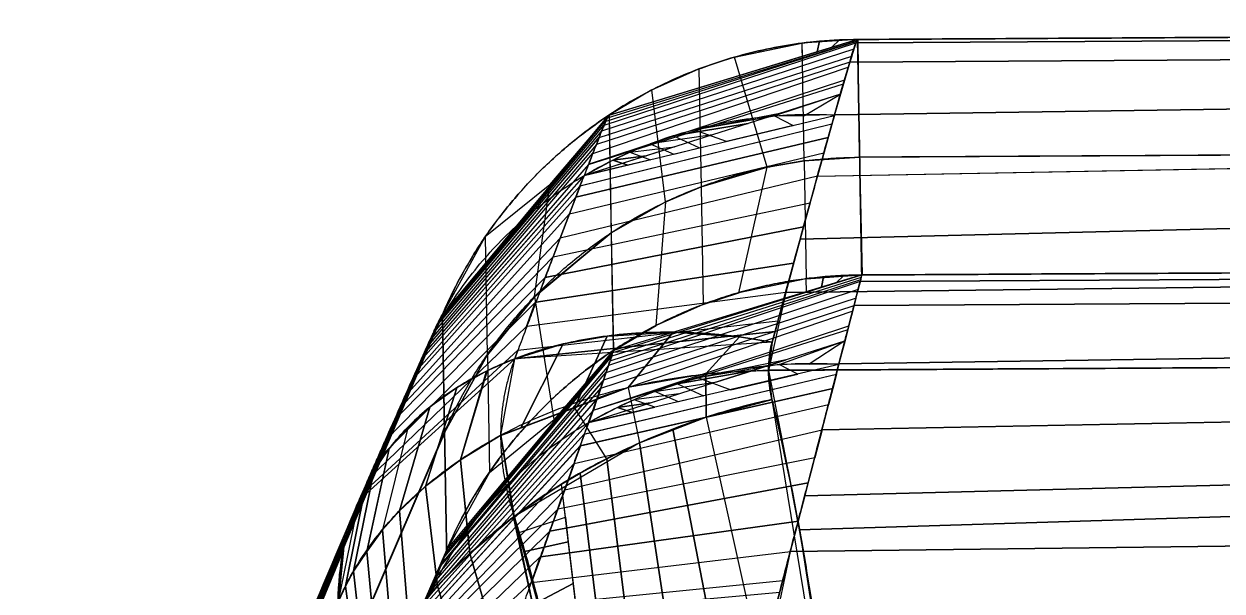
# Model space of a CAD drawing. Extents: x -208 to 220, y -49 to -19.
# Drawn here: x -206.88 to -206.221, y -19.368 to -19.056 of the extents above; entities that cross this region are included whole.
import ezdxf

# ---------------------------------------------------------------- set-up
doc = ezdxf.new("R2010")
doc.units = 0
doc.header["$MEASUREMENT"] = 0
doc.layers.add('IGES level 0', color=253, linetype='Continuous')

msp = doc.modelspace()

# ---------------------------------------------------------------- linework, layer by layer
for points in [[(-205.69831, -19.06182, 3.05155), (-205.69829, -19.06013, 2.99354), (-206.42125, -19.06426, 2.98671), (-206.42217, -19.06605, 3.04593)], [(-206.42115, -19.06423, 2.98671), (-206.42037, -19.12903, -1.10401), (-204.93048, -19.12071, -1.10372), (-204.93164, -19.05572, 3.00055)], [(-206.56204, -19.11461, 3.09437), (-206.56059, -19.11131, 3.07474), (-206.42217, -19.06605, 3.04593), (-206.42327, -19.0695, 3.07081)], [(-206.55973, -19.10932, 3.0563), (-206.55887, -19.10734, 3.03787), (-206.4216, -19.06494, 3.00939), (-206.42186, -19.06544, 3.02596)], [(-206.55823, -19.10608, 3.0144), (-206.55795, -19.10584, 2.98788), (-206.42125, -19.06426, 2.98671), (-206.55823, -19.10608, 3.0144)], [(-206.48901, -19.074, 2.9874), (-206.45192, -19.06631, 2.98729), (-206.45077, -19.13109, -1.10399), (-206.47097, -19.13455, -1.10394)], [(-206.45077, -19.13109, -1.10399), (-206.42009, -19.12903, -1.10401), (-206.42125, -19.06426, 2.98671), (-206.45192, -19.06631, 2.98729)], [(-206.44231, -19.06526, 2.98727), (-206.45192, -19.06631, 2.98729), (-206.45177, -19.07351, 2.98697), (-206.44346, -19.07098, 2.9869)], [(-206.43116, -19.0645, 2.98726), (-206.44231, -19.06526, 2.98727), (-206.44346, -19.07098, 2.9869), (-206.4354, -19.06852, 2.98683)], [(-206.42125, -19.06426, 2.98671), (-206.43116, -19.0645, 2.98726), (-206.4354, -19.06852, 2.98683), (-206.42125, -19.06426, 2.98671)], [(-205.69837, -19.07213, 3.12801), (-205.69831, -19.06182, 3.05155), (-206.42217, -19.06605, 3.04593), (-206.42557, -19.07674, 3.12292)], [(-206.56493, -19.12201, 3.13071), (-206.56348, -19.11813, 3.11247), (-206.42451, -19.07341, 3.09893), (-206.42557, -19.07674, 3.12292)], [(-206.50735, -19.14527, -1.10378), (-206.47097, -19.13455, -1.10394), (-206.48901, -19.074, 2.9874), (-206.5085, -19.08049, 2.9875)], [(-205.69847, -19.09515, 3.21368), (-205.69837, -19.07213, 3.12801), (-206.42557, -19.07674, 3.12292), (-206.43405, -19.10572, 3.22413)], [(-206.56898, -19.13294, 3.16999), (-206.56695, -19.12696, 3.14922), (-206.42641, -19.07958, 3.13504), (-206.42847, -19.0866, 3.16494)], [(-206.53439, -19.09202, 2.98767), (-206.5085, -19.08049, 2.9875), (-206.50735, -19.14527, -1.10378), (-206.52685, -19.15362, -1.10365)], [(-206.57154, -19.13909, 3.18825), (-206.56926, -19.13302, 3.17), (-206.42908, -19.08875, 3.16486), (-206.43072, -19.09434, 3.1844)], [(-206.55679, -19.17062, -1.10329), (-206.52685, -19.15362, -1.10365), (-206.53439, -19.09202, 2.98767), (-206.55794, -19.10584, 2.98729)], [(-206.4669, -19.10627, 3.21835), (-206.45041, -19.10599, 3.22125), (-206.43072, -19.09434, 3.1844), (-206.4669, -19.10627, 3.21835)], [(-206.43405, -19.10572, 3.22413), (-206.45041, -19.10599, 3.22125), (-206.43072, -19.09434, 3.1844), (-206.43405, -19.10572, 3.22413)], [(-205.69859, -19.12568, 3.28729), (-205.69847, -19.09515, 3.21368), (-206.43405, -19.10572, 3.22413), (-206.44335, -19.13951, 3.29963)], [(-206.56059, -19.1113, 3.07473), (-206.55887, -19.10734, 3.03787), (-206.65117, -19.21867, 3.02799), (-206.65227, -19.22081, 3.05395)], [(-206.65117, -19.21867, 3.02799), (-206.65025, -19.2169, 3.00653), (-206.55823, -19.10608, 3.0144), (-206.55887, -19.10734, 3.03787)], [(-206.55823, -19.10608, 3.0144), (-206.55795, -19.10584, 2.98788), (-206.64954, -19.21551, 2.98959), (-206.65025, -19.2169, 3.00653)], [(-206.59044, -19.14417, 2.97806), (-206.55795, -19.10584, 2.98788), (-206.5568, -19.17062, -1.10339), (-206.59889, -19.20572, -1.10275)], [(-206.57412, -19.14496, 3.20364), (-206.57164, -19.13915, 3.18821), (-206.43403, -19.10607, 3.22508), (-206.43539, -19.11092, 3.23752)], [(-206.52274, -19.11722, 3.20476), (-206.51132, -19.11388, 3.20795), (-206.46311, -19.10464, 3.18528), (-206.48143, -19.11046, 3.18578)], [(-206.4669, -19.10627, 3.21835), (-206.45664, -19.11151, 3.21902), (-206.49343, -19.12035, 3.20917), (-206.51132, -19.11388, 3.20795)], [(-206.56348, -19.11813, 3.11247), (-206.56188, -19.11442, 3.09444), (-206.6528, -19.22183, 3.06639), (-206.65481, -19.22625, 3.08219)], [(-206.6528, -19.22183, 3.06639), (-206.65227, -19.22081, 3.05395), (-206.56059, -19.1113, 3.07473), (-206.56188, -19.11442, 3.09442)], [(-206.43743, -19.11819, 3.25488), (-206.43539, -19.11092, 3.23752), (-206.57386, -19.1449, 3.20371), (-206.57632, -19.15101, 3.21875)], [(-206.53532, -19.12162, 3.20097), (-206.52274, -19.11722, 3.20476), (-206.48143, -19.11046, 3.18578), (-206.50113, -19.11672, 3.18632)], [(-206.65645, -19.22986, 3.09509), (-206.65481, -19.22625, 3.08219), (-206.56329, -19.1179, 3.11253), (-206.56493, -19.12201, 3.13071)], [(-206.4398, -19.12668, 3.27416), (-206.43743, -19.11819, 3.25488), (-206.57619, -19.15098, 3.21878), (-206.57973, -19.16023, 3.23968)], [(-206.50843, -19.12395, 3.20515), (-206.52274, -19.11722, 3.20476), (-206.53532, -19.12162, 3.20097), (-206.52232, -19.12729, 3.20143)], [(-204.92927, -19.18569, -5.208), (-204.93042, -19.12071, -1.10372), (-206.42031, -19.12903, -1.10401), (-206.41879, -19.19377, -5.19473)], [(-206.65977, -19.23715, 3.12114), (-206.65829, -19.23389, 3.10952), (-206.56684, -19.12684, 3.14927), (-206.56926, -19.13302, 3.17)], [(-206.56684, -19.12684, 3.14927), (-206.56493, -19.12201, 3.13071), (-206.65645, -19.22986, 3.09509), (-206.65829, -19.23389, 3.10952)], [(-206.58483, -19.17361, 3.26652), (-206.57973, -19.16023, 3.23968), (-206.4398, -19.12668, 3.27416), (-206.44335, -19.13951, 3.29963)], [(-206.54661, -19.12626, 3.19731), (-206.52204, -19.12336, 3.1869), (-206.53759, -19.1283, 3.18732), (-206.55582, -19.13057, 3.19412)], [(-206.53525, -19.1304, 3.19796), (-206.54762, -19.13338, 3.19465), (-206.55582, -19.13057, 3.19412), (-206.54661, -19.12626, 3.19731)], [(-205.6987, -19.15533, 3.3412), (-205.69859, -19.12568, 3.28729), (-206.44355, -19.13956, 3.29959), (-206.45282, -19.17404, 3.3571)], [(-206.57154, -19.13909, 3.18825), (-206.56926, -19.13302, 3.17), (-206.65977, -19.23715, 3.12116), (-206.66164, -19.2411, 3.13457)], [(-206.55582, -19.13057, 3.19412), (-206.53759, -19.1283, 3.18732), (-206.57154, -19.13909, 3.18825), (-206.55582, -19.13057, 3.19412)], [(-206.54762, -19.13338, 3.19465), (-206.57154, -19.13909, 3.18825), (-206.55582, -19.13057, 3.19412), (-206.54762, -19.13338, 3.19465)], [(-206.47092, -19.13455, -1.10394), (-206.45071, -19.13109, -1.10399), (-206.44956, -19.19587, -5.19527), (-206.48664, -19.20356, -5.19515)], [(-206.44956, -19.19587, -5.19527), (-206.41888, -19.1938, -5.19474), (-206.42004, -19.12903, -1.10401), (-206.45071, -19.13109, -1.10399)], [(-206.57412, -19.14496, 3.20364), (-206.57164, -19.13915, 3.18821), (-206.66149, -19.24093, 3.13466), (-206.66394, -19.24646, 3.14602)], [(-206.44736, -19.15409, 3.32523), (-206.44335, -19.13951, 3.29963), (-206.58483, -19.17361, 3.26652), (-206.58867, -19.18376, 3.2848)], [(-206.50614, -19.21005, -5.19506), (-206.48664, -19.20356, -5.19515), (-206.47092, -19.13455, -1.10394), (-206.50729, -19.14527, -1.10378)], [(-206.57632, -19.15101, 3.21875), (-206.57412, -19.14496, 3.20364), (-206.66394, -19.24646, 3.14602), (-206.66625, -19.25166, 3.15637)], [(-206.62492, -19.23768, -1.10235), (-206.59889, -19.20572, -1.10285), (-206.59044, -19.14417, 2.97806), (-206.62607, -19.1729, 2.98893)], [(-206.52679, -19.15363, -1.10365), (-206.50729, -19.14527, -1.10378), (-206.50614, -19.21005, -5.19506), (-206.53202, -19.22158, -5.19488)], [(-206.57977, -19.16024, 3.23967), (-206.57619, -19.15098, 3.21878), (-206.66625, -19.25166, 3.15637), (-206.67016, -19.26046, 3.17388)], [(-206.55558, -19.23538, -5.19408), (-206.53202, -19.22158, -5.19488), (-206.52679, -19.15363, -1.10365), (-206.55674, -19.17063, -1.1035)], [(-206.67321, -19.26733, 3.18753), (-206.67016, -19.26046, 3.17388), (-206.57977, -19.16024, 3.23967), (-206.58483, -19.17361, 3.26652)], [(-206.59301, -19.19523, 3.30376), (-206.58868, -19.18378, 3.28484), (-206.44736, -19.15409, 3.32523), (-206.45098, -19.16732, 3.34693)], [(-205.69884, -19.19415, 3.39754), (-205.6987, -19.15533, 3.3412), (-206.45282, -19.17404, 3.3571), (-206.46082, -19.20349, 3.39732)], [(-206.58867, -19.18374, 3.28477), (-206.58483, -19.17361, 3.26652), (-206.67321, -19.26733, 3.18753), (-206.67599, -19.27361, 3.20003)], [(-206.64954, -19.21551, 2.9896), (-206.62607, -19.1729, 2.98893), (-206.62492, -19.23768, -1.10235), (-206.64838, -19.28029, -1.10168)], [(-206.59883, -19.20572, -1.10295), (-206.55674, -19.17062, -1.10339), (-206.55558, -19.2354, -5.19467), (-206.58808, -19.2734, -5.18366)], [(-206.45644, -19.18736, 3.37611), (-206.59812, -19.20879, 3.32423), (-206.59301, -19.19523, 3.30376), (-206.45098, -19.16732, 3.34693)], [(-206.59301, -19.19523, 3.30376), (-206.58867, -19.18374, 3.28477), (-206.67599, -19.27361, 3.20003), (-206.68094, -19.28486, 3.21626)], [(-206.45644, -19.18736, 3.37611), (-206.46082, -19.20349, 3.39732), (-206.60316, -19.22222, 3.34275), (-206.59812, -19.20879, 3.32423)], [(-206.42313, -19.21059, -5.33049), (-206.41978, -19.19746, -5.25387), (-205.69591, -19.19341, -5.25921), (-205.69593, -19.20613, -5.33531)], [(-206.41978, -19.19746, -5.25387), (-206.41888, -19.1938, -5.19474), (-205.69592, -19.18989, -5.20128), (-205.69591, -19.19341, -5.25921)], [(-206.42086, -19.2017, -5.27863), (-206.41978, -19.19746, -5.25387), (-206.55818, -19.24361, -5.28131), (-206.55962, -19.24754, -5.30083)], [(-206.41947, -19.19623, -5.23393), (-206.41922, -19.1952, -5.21738), (-206.55648, -19.23849, -5.24458), (-206.55733, -19.24105, -5.26294)], [(-206.55585, -19.23648, -5.22117), (-206.41888, -19.1938, -5.19473), (-206.55558, -19.2354, -5.19467), (-206.55585, -19.23648, -5.22117)], [(-205.69901, -19.24186, 3.45271), (-205.69884, -19.19415, 3.39754), (-206.46082, -19.20349, 3.39732), (-206.47022, -19.2463, 3.44604)], [(-206.4411, -19.20052, -5.19472), (-206.4494, -19.20305, -5.19472), (-206.44956, -19.19587, -5.19527), (-206.43995, -19.19482, -5.19528)], [(-206.43304, -19.19807, -5.19473), (-206.4411, -19.20052, -5.19472), (-206.43995, -19.19482, -5.19528), (-206.42879, -19.19406, -5.19529)], [(-206.41888, -19.1938, -5.19474), (-206.43304, -19.19807, -5.19473), (-206.42879, -19.19406, -5.19529), (-206.41888, -19.1938, -5.19473)], [(-206.62371, -19.30246, -5.19363), (-206.58808, -19.2734, -5.18366), (-206.59883, -19.20572, -1.10285), (-206.62486, -19.23768, -1.10235)], [(-206.42313, -19.21059, -5.33049), (-206.42208, -19.2065, -5.30662), (-206.56105, -19.25163, -5.31881), (-206.56249, -19.25608, -5.33692)], [(-206.43155, -19.24276, -5.43073), (-206.42313, -19.21059, -5.33049), (-205.69593, -19.20613, -5.33531), (-205.69598, -19.23186, -5.42021)], [(-206.60337, -19.22224, 3.34267), (-206.59858, -19.20886, 3.32406), (-206.68583, -19.29599, 3.23123), (-206.6901, -19.3057, 3.2443)], [(-206.64954, -19.21551, 2.98959), (-206.6528, -19.22183, 3.06639), (-207.5382, -21.31438, 1.36552), (-207.53817, -21.31082, 1.32643)], [(-206.64954, -19.21551, 2.98959), (-207.53817, -21.31082, 1.32643), (-207.5375, -21.34875, -1.06918), (-206.64838, -19.28029, -1.10168)], [(-206.46504, -19.21906, 3.41619), (-206.46664, -19.22497, 3.42299), (-206.60979, -19.23991, 3.36493), (-206.60805, -19.23519, 3.35922)], [(-206.42601, -19.22177, -5.37218), (-206.42396, -19.21381, -5.34251), (-206.56449, -19.26162, -5.35526), (-206.56652, -19.26825, -5.37584)], [(-206.6528, -19.22183, 3.06639), (-206.66149, -19.24093, 3.13466), (-207.53824, -21.32391, 1.39269), (-207.5382, -21.31438, 1.36552)], [(-206.46664, -19.22497, 3.42299), (-206.4682, -19.23077, 3.42949), (-206.60979, -19.23991, 3.36493), (-206.46664, -19.22497, 3.42299)], [(-206.5475, -19.25563, 3.43683), (-206.57703, -19.26676, 3.42598), (-206.55902, -19.22741, 3.39647), (-206.52271, -19.2253, 3.41281)], [(-206.42824, -19.23013, -5.39138), (-206.42662, -19.22392, -5.37202), (-206.56679, -19.26833, -5.37584), (-206.56906, -19.27498, -5.39389)], [(-206.50466, -19.24824, 3.44408), (-206.5475, -19.25563, 3.43683), (-206.52271, -19.2253, 3.41281), (-206.48615, -19.2279, 3.42498)], [(-206.60655, -19.27788, 3.41513), (-206.61754, -19.28202, 3.41109), (-206.60979, -19.23991, 3.36493), (-206.58323, -19.23178, 3.38287)], [(-206.57703, -19.26676, 3.42598), (-206.60655, -19.27788, 3.41513), (-206.58323, -19.23178, 3.38287), (-206.55902, -19.22741, 3.39647)], [(-206.50466, -19.24824, 3.44408), (-206.48615, -19.2279, 3.42498), (-206.4682, -19.23077, 3.42949), (-206.47028, -19.24625, 3.446)], [(-206.46441, -19.24312, -5.42496), (-206.42824, -19.23013, -5.39138), (-206.44792, -19.24294, -5.42786), (-206.46441, -19.24312, -5.42496)], [(-206.43155, -19.24276, -5.43073), (-206.42824, -19.23013, -5.39138), (-206.44792, -19.24294, -5.42786), (-206.43155, -19.24276, -5.43073)], [(-206.44081, -19.27893, -5.50513), (-206.43155, -19.24276, -5.43073), (-205.69598, -19.23186, -5.42021), (-205.69606, -19.26471, -5.49281)], [(-206.60805, -19.23519, 3.35922), (-206.60979, -19.23991, 3.36493), (-206.69533, -19.31761, 3.26032), (-206.69379, -19.31406, 3.25632)], [(-206.64987, -19.3524, -5.25712), (-206.64878, -19.34944, -5.23124), (-206.55648, -19.23849, -5.24458), (-206.55818, -19.24361, -5.2813)], [(-206.55648, -19.23849, -5.24458), (-206.55585, -19.23648, -5.22117), (-206.64788, -19.347, -5.20984), (-206.64878, -19.34944, -5.23124)], [(-206.64833, -19.28029, -1.10168), (-206.62486, -19.23768, -1.10235), (-206.62371, -19.30246, -5.19363), (-206.64717, -19.34507, -5.19297)], [(-206.64788, -19.347, -5.20984), (-206.64717, -19.34507, -5.19296), (-206.55559, -19.2354, -5.19467), (-206.55585, -19.23648, -5.22117)], [(-206.66174, -19.2415, 3.13615), (-206.67774, -19.27754, 3.20785), (-207.53826, -21.3294, 1.40207), (-207.53824, -21.32391, 1.39269)], [(-206.55946, -19.24735, -5.30089), (-206.55818, -19.24361, -5.2813), (-206.64987, -19.3524, -5.25712), (-206.65039, -19.35382, -5.26952)], [(-206.61754, -19.2819, 3.41097), (-206.60979, -19.23991, 3.36493), (-206.625, -19.2465, 3.35289), (-206.63966, -19.29542, 3.39806)], [(-206.43289, -19.24838, -5.44395), (-206.43153, -19.24314, -5.43167), (-206.56916, -19.27504, -5.39385), (-206.57163, -19.28134, -5.40909)], [(-206.47896, -19.24628, -5.39228), (-206.46063, -19.24044, -5.39196), (-206.50883, -19.25041, -5.41435), (-206.52025, -19.25364, -5.41106)], [(-206.50883, -19.25041, -5.41435), (-206.49094, -19.25691, -5.41535), (-206.45415, -19.24838, -5.42546), (-206.46441, -19.24312, -5.42496)], [(-206.50453, -19.27206, 3.46692), (-206.46831, -19.26228, 3.46201), (-206.47028, -19.24625, 3.446), (-206.50466, -19.24824, 3.44408)], [(-205.69925, -19.31068, 3.51426), (-205.69935, -19.24186, 3.45271), (-206.47022, -19.2463, 3.44604), (-206.45321, -19.33393, 3.52167)], [(-206.6253, -19.24665, 3.35264), (-206.64171, -19.25584, 3.33777), (-206.65883, -19.31001, 3.38388), (-206.63966, -19.29542, 3.39806)], [(-206.56249, -19.25608, -5.33692), (-206.56086, -19.2514, -5.31888), (-206.65239, -19.35874, -5.28517), (-206.65403, -19.36275, -5.29795)], [(-206.65239, -19.35874, -5.28517), (-206.65039, -19.35382, -5.26952), (-206.55946, -19.24735, -5.3009), (-206.56105, -19.25163, -5.31881)], [(-206.57383, -19.28786, -5.424), (-206.57137, -19.28127, -5.40916), (-206.43289, -19.24838, -5.44395), (-206.43491, -19.2562, -5.46108)], [(-206.5412, -19.2862, 3.46755), (-206.50453, -19.27206, 3.46692), (-206.50466, -19.24824, 3.44408), (-206.5475, -19.25563, 3.43683)], [(-206.49865, -19.25255, -5.39263), (-206.47896, -19.24628, -5.39228), (-206.52025, -19.25364, -5.41106), (-206.53284, -19.25792, -5.40713)], [(-206.64171, -19.25584, 3.33777), (-206.65661, -19.26659, 3.32208), (-206.6732, -19.3235, 3.37077), (-206.65882, -19.31011, 3.38396)], [(-206.65585, -19.36724, -5.31225), (-206.65403, -19.36275, -5.29795), (-206.56249, -19.25608, -5.33692), (-206.56438, -19.2615, -5.35531)], [(-206.61042, -19.32686, 3.4543), (-206.61755, -19.28203, 3.41108), (-206.5475, -19.25563, 3.43683), (-206.5412, -19.2862, 3.46755)], [(-206.57723, -19.29774, -5.44463), (-206.5737, -19.28783, -5.42404), (-206.43491, -19.2562, -5.46108), (-206.43727, -19.26529, -5.48008)], [(-206.5412, -19.2862, 3.46755), (-206.55926, -19.29487, 3.4661), (-206.57703, -19.26676, 3.42598), (-206.5475, -19.25563, 3.43683)], [(-206.55334, -19.26664, -5.40002), (-206.53511, -19.26417, -5.39328), (-206.51957, -19.25921, -5.39301), (-206.54413, -19.26244, -5.40333)], [(-206.51984, -19.2636, -5.40741), (-206.53284, -19.25792, -5.40713), (-206.52025, -19.25364, -5.41106), (-206.50594, -19.26038, -5.41122)], [(-206.56679, -19.26833, -5.37584), (-206.56438, -19.2615, -5.35531), (-206.65585, -19.36724, -5.31225), (-206.65733, -19.37086, -5.32376)], [(-206.44081, -19.27893, -5.50513), (-206.43727, -19.26529, -5.48008), (-206.57723, -19.29774, -5.44463), (-206.58231, -19.31196, -5.47104)], [(-206.55334, -19.26664, -5.40002), (-206.56906, -19.27498, -5.39389), (-206.53511, -19.26417, -5.39328), (-206.55334, -19.26664, -5.40002)], [(-206.54413, -19.26244, -5.40333), (-206.55334, -19.26664, -5.40002), (-206.54514, -19.26947, -5.40045), (-206.53277, -19.2666, -5.40385)], [(-206.46831, -19.26228, 3.46201), (-206.50453, -19.27206, 3.46692), (-206.4611, -19.468, 3.59359), (-206.43526, -19.46384, 3.59368)], [(-206.45024, -19.31526, -5.56148), (-206.44101, -19.27897, -5.50508), (-205.69606, -19.26471, -5.49281), (-205.69614, -19.29604, -5.54576)], [(-206.65661, -19.26659, 3.32208), (-206.6686, -19.2779, 3.30704), (-206.68256, -19.33398, 3.36059), (-206.6732, -19.3235, 3.37077)], [(-206.6592, -19.37524, -5.33706), (-206.65733, -19.37087, -5.32378), (-206.56679, -19.26833, -5.37584), (-206.56906, -19.27498, -5.39389)], [(-206.54514, -19.26947, -5.40045), (-206.55334, -19.26664, -5.40002), (-206.56906, -19.27498, -5.39389), (-206.54514, -19.26947, -5.40045)], [(-206.4611, -19.468, 3.59359), (-206.48538, -19.47303, 3.59122), (-206.52289, -19.27859, 3.46781), (-206.50453, -19.27206, 3.46692)], [(-207.53826, -21.3294, 1.40207), (-207.53851, -21.33994, 1.41399), (-206.69533, -19.31761, 3.26032), (-206.67801, -19.27819, 3.20727)], [(-206.68256, -19.33398, 3.36059), (-206.69125, -19.34588, 3.34904), (-206.67885, -19.28939, 3.29252), (-206.6686, -19.2779, 3.30704)], [(-206.66149, -19.38095, -5.34834), (-206.65904, -19.37507, -5.33715), (-206.56916, -19.27504, -5.39385), (-206.57163, -19.28134, -5.40909)], [(-206.58614, -19.32268, -5.48899), (-206.58231, -19.31196, -5.47104), (-206.44081, -19.27893, -5.50513), (-206.4448, -19.29431, -5.53025)], [(-206.48538, -19.47303, 3.59122), (-206.51186, -19.47964, 3.58589), (-206.5412, -19.2862, 3.46755), (-206.52289, -19.27859, 3.46781)], [(-206.64833, -19.28029, -1.10168), (-207.53744, -21.34875, -1.06918), (-207.53677, -21.38668, -3.4648), (-206.64717, -19.34507, -5.19296)], [(-206.66379, -19.38648, -5.35852), (-206.66149, -19.38095, -5.34834), (-206.57163, -19.28134, -5.40909), (-206.57383, -19.28786, -5.424)], [(-206.63461, -19.34704, 3.44351), (-206.63966, -19.29542, 3.39806), (-206.61754, -19.2819, 3.41097), (-206.61009, -19.32661, 3.45443)], [(-206.69125, -19.34589, 3.34905), (-206.69851, -19.35683, 3.33841), (-206.6874, -19.30196, 3.27771), (-206.67881, -19.28921, 3.29234)], [(-206.66769, -19.39584, -5.37574), (-206.66379, -19.38648, -5.35852), (-206.5737, -19.28783, -5.42404), (-206.57726, -19.29774, -5.44462)], [(-206.51186, -19.47964, 3.58589), (-206.53527, -19.48658, 3.57859), (-206.55926, -19.29487, 3.4661), (-206.5412, -19.2862, 3.46755)], [(-206.58231, -19.31196, -5.47104), (-206.57726, -19.29774, -5.44462), (-206.66769, -19.39584, -5.37574), (-206.67073, -19.40313, -5.38917)], [(-206.63461, -19.34704, 3.44351), (-206.65231, -19.36486, 3.43246), (-206.65883, -19.31001, 3.38388), (-206.63965, -19.29555, 3.39817)], [(-206.44842, -19.30822, -5.55153), (-206.4448, -19.29431, -5.53025), (-206.58615, -19.3227, -5.48902), (-206.59047, -19.33474, -5.50758)], [(-206.53527, -19.48658, 3.57859), (-206.55066, -19.49174, 3.57231), (-206.57387, -19.3028, 3.46398), (-206.55926, -19.29487, 3.4661)], [(-206.45823, -19.34596, -5.60076), (-206.45024, -19.31526, -5.56148), (-205.69614, -19.29604, -5.54576), (-205.69625, -19.33662, -5.60084)], [(-206.69851, -19.35683, 3.33841), (-206.70289, -19.36497, 3.33051), (-206.69195, -19.31027, 3.26835), (-206.6874, -19.30196, 3.27771)], [(-206.55066, -19.49174, 3.57231), (-206.56196, -19.49587, 3.56687), (-206.58412, -19.3089, 3.46194), (-206.57387, -19.3028, 3.46398)], [(-206.70287, -19.36491, 3.33057), (-206.70668, -19.37321, 3.32258), (-206.69535, -19.31764, 3.26036), (-206.69197, -19.3103, 3.26831)], [(-206.67351, -19.4098, -5.40146), (-206.67073, -19.40313, -5.38917), (-206.58231, -19.31196, -5.47104), (-206.58614, -19.32266, -5.48896)], [(-206.65231, -19.36486, 3.43246), (-206.66832, -19.38429, 3.41904), (-206.6732, -19.3235, 3.37077), (-206.65883, -19.31001, 3.38388)], [(-206.58197, -19.32703, 3.47212), (-206.58412, -19.3089, 3.46194), (-206.61009, -19.32661, 3.45443), (-206.60732, -19.33556, 3.46227)], [(-206.44842, -19.30822, -5.55153), (-206.59047, -19.33474, -5.50758), (-206.59556, -19.34895, -5.52761), (-206.45386, -19.32917, -5.58006)], [(-205.69945, -19.37144, 3.5559), (-205.69925, -19.31068, 3.51426), (-206.45321, -19.33393, 3.52167), (-206.44326, -19.39779, 3.56201)], [(-206.66832, -19.38429, 3.41904), (-206.67729, -19.39723, 3.4094), (-206.68256, -19.33398, 3.36059), (-206.6732, -19.3235, 3.37077)], [(-206.67845, -19.42156, -5.41733), (-206.67351, -19.4098, -5.40146), (-206.58614, -19.32266, -5.48896), (-206.59047, -19.33474, -5.50758)], [(-206.5731, -19.49861, 3.56025), (-206.58824, -19.5068, 3.55104), (-206.63461, -19.34704, 3.44351), (-206.61075, -19.32711, 3.45418)], [(-206.61009, -19.32661, 3.45443), (-206.5963, -19.39293, 3.49489), (-206.59348, -19.38773, 3.50165), (-206.61009, -19.32661, 3.45443)], [(-206.58036, -19.34062, 3.47974), (-206.60427, -19.34591, 3.47094), (-206.60732, -19.33556, 3.46227), (-206.58197, -19.32703, 3.47212)], [(-206.59556, -19.34895, -5.52761), (-206.6006, -19.36295, -5.5457), (-206.45823, -19.34596, -5.60076), (-206.45386, -19.32917, -5.58006)], [(-206.67729, -19.39723, 3.4094), (-206.68509, -19.41037, 3.39907), (-206.69125, -19.34588, 3.34904), (-206.68256, -19.33398, 3.36059)], [(-206.4676, -19.3903, -5.6481), (-206.45823, -19.34596, -5.60076), (-205.69625, -19.33662, -5.60084), (-205.69639, -19.38606, -5.65447)], [(-207.53677, -21.38668, -3.4648), (-207.53677, -21.39148, -3.50375), (-206.65039, -19.35382, -5.26952), (-206.64717, -19.34507, -5.19296)], [(-206.57764, -19.36359, 3.49263), (-206.59682, -19.37354, 3.49211), (-206.60427, -19.34591, 3.47094), (-206.58036, -19.34062, 3.47974)], [(-206.70405, -19.34526, 3.2922), (-206.70678, -19.37301, 3.32241), (-207.53844, -21.38381, 1.44006), (-207.53836, -21.36073, 1.43068)], [(-206.68509, -19.41037, 3.39907), (-206.69115, -19.42243, 3.38912), (-206.69851, -19.35683, 3.33841), (-206.69125, -19.34589, 3.34905)], [(-206.68759, -19.44328, -5.4447), (-206.68333, -19.43316, -5.43194), (-206.59603, -19.34901, -5.52744), (-206.60081, -19.36298, -5.54562)], [(-206.58824, -19.5068, 3.55104), (-206.60726, -19.51613, 3.53615), (-206.65231, -19.36486, 3.43246), (-206.63461, -19.34704, 3.44351)], [(-207.53677, -21.39148, -3.50375), (-207.53679, -21.40187, -3.5306), (-206.65904, -19.37507, -5.33715), (-206.65039, -19.35382, -5.26952)], [(-206.69115, -19.42243, 3.38912), (-206.69438, -19.42951, 3.38249), (-206.70287, -19.36491, 3.33057), (-206.69851, -19.35683, 3.33841)], [(-206.60726, -19.51613, 3.53615), (-206.62221, -19.52457, 3.52177), (-206.66832, -19.38429, 3.41904), (-206.65231, -19.36486, 3.43246)], [(-206.60547, -19.37644, -5.56176), (-206.60721, -19.38134, -5.56731), (-206.46403, -19.36824, -5.62574), (-206.46243, -19.36212, -5.61913)], [(-206.57328, -19.40031, 3.51324), (-206.58988, -19.40302, 3.51193), (-206.59682, -19.37354, 3.49211), (-206.57764, -19.36359, 3.49263)], [(-206.69438, -19.42951, 3.38249), (-206.69574, -19.43333, 3.37977), (-206.70669, -19.37318, 3.32255), (-206.70287, -19.36491, 3.33057)]]:
    msp.add_3dface(points)
at = {"layer": 'IGES level 0', "extrusion": (-0.005725, 0.999984, 0)}
for points in [[(-204.93169, -19.05572, 3.00055), (-205.6765, -19.05998, 2.99391), (-206.4213, -19.06425, 2.98726)], [(-206.4213, -19.06425, 2.98726), (-205.6765, -19.05998, 2.99391), (-204.93169, -19.05572, 3.00055)], [(-204.93276, -19.23745, 3.45972), (-205.70155, -19.24185, 3.45286), (-206.47034, -19.24625, 3.446)], [(-204.9327, -19.23745, 3.45972), (-205.70149, -19.24185, 3.45286), (-206.47028, -19.24625, 3.446)]]:
    msp.add_open_spline(points, degree=2, dxfattribs=at)
at = {"layer": 'IGES level 0', "extrusion": (0.000282007, -0.015832, -0.999875)}
for points, weights, degree in [([(-206.4213, -19.06425, 2.98726), (-206.58497, -19.06516, 2.98723), (-206.64959, -19.21551, 2.98959)], [1, 0.83665683382, 1], 2), ([(-206.64959, -19.21551, 2.98959), (-206.60914, -19.1214, 2.98811), (-206.52375, -19.06482, 2.98724), (-206.4213, -19.06425, 2.98726)], [1, 0.89110455588, 0.89110455588, 1], 3), ([(-206.64844, -19.28029, -1.10168), (-206.60799, -19.18618, -1.10316), (-206.52259, -19.1296, -1.10403), (-206.42015, -19.12903, -1.10401)], [1, 0.89110455588, 0.89110455588, 1], 3), ([(-206.419, -19.19381, -5.19529), (-206.52144, -19.19438, -5.19531), (-206.60683, -19.25096, -5.19444), (-206.64728, -19.34507, -5.19296)], [1, 0.89110455588, 0.89110455588, 1], 3), ([(-206.64728, -19.34507, -5.19296), (-206.58266, -19.19472, -5.19532), (-206.419, -19.19381, -5.19529)], [1, 0.83665683382, 1], 2)]:
    msp.add_rational_spline(points, weights, degree=degree, dxfattribs=at)
at = {"layer": 'IGES level 0', "extrusion": (0.967494, -0.25278, 0.007542)}
msp.add_open_spline([(-206.46826, -19.23078, 3.4295), (-206.43887, -19.12188, 3.30935), (-206.4219, -19.06168, 3.14947), (-206.4213, -19.06425, 2.98726)], degree=3, dxfattribs=at)
msp.add_rational_spline([(-206.4213, -19.06425, 2.98726), (-206.42191, -19.06163, 3.15252), (-206.43832, -19.11984, 3.3071), (-206.46826, -19.23078, 3.4295)], [1, 0.953636413166, 0.953636413166, 1], degree=3, dxfattribs=at)
at = {"layer": 'IGES level 0', "extrusion": (-0.999841, -0.01781, 0)}
for points in [[(-206.4213, -19.06425, 2.98726), (-206.42015, -19.12903, -1.10401), (-206.419, -19.19381, -5.19529)], [(-206.419, -19.19381, -5.19529), (-206.42015, -19.12903, -1.10401), (-206.4213, -19.06425, 2.98726)], [(-206.55801, -19.10584, 2.98788), (-206.55685, -19.17062, -1.10339), (-206.5557, -19.2354, -5.19467)], [(-206.64728, -19.34507, -5.19296), (-206.64844, -19.28029, -1.10168), (-206.64959, -19.21551, 2.98959)], [(-206.64959, -19.21551, 2.98959), (-206.64844, -19.28029, -1.10168), (-206.64728, -19.34507, -5.19296)]]:
    msp.add_open_spline(points, degree=2, dxfattribs=at)
at = {"layer": 'IGES level 0', "extrusion": (-0.156761, -0.347944, 0.924317)}
msp.add_rational_spline([(-206.66154, -19.24093, 3.13466), (-206.60055, -19.09794, 3.19883), (-206.43398, -19.10572, 3.22415)], [1, 0.829178816579, 1], degree=2, dxfattribs=at)
at = {"layer": 'IGES level 0'}
for points, weights in [([(-206.55801, -19.10584, 2.98788), (-206.55827, -19.10383, 3.1246), (-206.57721, -19.15264, 3.26112), (-206.60984, -19.23991, 3.36493)], [0.91832841691, 0.918660160651, 0.913199052087, 0.902809211194]), ([(-206.60733, -19.38134, -5.56731), (-206.57475, -19.29083, -5.4663), (-206.55589, -19.23772, -5.33138), (-206.5557, -19.2354, -5.19467)], [0.902809211194, 0.913199052087, 0.918660160651, 0.91832841691]), ([(-206.60984, -19.23991, 3.36493), (-206.62013, -19.26635, 3.39584), (-206.62012, -19.29686, 3.42728), (-206.61015, -19.32661, 3.45443)], [0.902809211194, 0.903275679875, 0.903271426793, 0.902809211194]), ([(-206.61015, -19.32661, 3.45443), (-206.57817, -19.42771, 3.54505), (-206.55987, -19.56269, 3.59823), (-206.56007, -19.6994, 3.60054)], [0.902809211194, 0.913199052087, 0.918660160651, 0.91832841691])]:
    msp.add_rational_spline(points, weights, degree=3, dxfattribs=at)
at = {"layer": 'IGES level 0', "extrusion": (-0.005587, 0.999984, 0)}
msp.add_open_spline([(-204.93054, -19.1207, -1.10373), (-205.67534, -19.12487, -1.10387), (-206.42015, -19.12903, -1.10401)], degree=2, dxfattribs=at)
at = {"layer": 'IGES level 0', "extrusion": (0.005449, -0.999985, 0)}
for points in [[(-206.419, -19.19381, -5.19529), (-205.67419, -19.18975, -5.20164), (-204.92938, -19.18569, -5.208)], [(-204.92938, -19.18569, -5.208), (-205.67419, -19.18975, -5.20164), (-206.419, -19.19381, -5.19529)]]:
    msp.add_open_spline(points, degree=2, dxfattribs=at)
at = {"layer": 'IGES level 0', "extrusion": (-0.967496, 0.252883, -0.00101)}
msp.add_open_spline([(-206.419, -19.19381, -5.19529), (-206.4195, -19.19638, -5.3575), (-206.43638, -19.26161, -5.5154), (-206.46571, -19.37426, -5.63206)], degree=3, dxfattribs=at)
msp.add_rational_spline([(-206.46571, -19.37426, -5.63206), (-206.43584, -19.2595, -5.51321), (-206.41951, -19.19643, -5.36055), (-206.419, -19.19381, -5.19529)], [1, 0.953636413166, 0.953636413166, 1], degree=3, dxfattribs=at)
at = {"layer": 'IGES level 0', "extrusion": (0.918739, -0.394813, 0.00651)}
msp.add_open_spline([(-206.64959, -19.21551, 2.98959), (-206.64962, -19.21394, 3.08897), (-206.66617, -19.25083, 3.18681), (-206.69539, -19.31762, 3.26033)], degree=3, dxfattribs=at)
msp.add_rational_spline([(-206.69539, -19.31762, 3.26033), (-206.66563, -19.2496, 3.18546), (-206.64962, -19.21391, 3.09082), (-206.64959, -19.21551, 2.98959)], [1, 0.953636413166, 0.953636413166, 1], degree=3, dxfattribs=at)
at = {"layer": 'IGES level 0', "extrusion": (0.282245, 0.645082, -0.710075)}
for points in [[(-206.46826, -19.23078, 3.4295), (-206.64462, -19.19734, 3.38977), (-206.69539, -19.31762, 3.26033)], [(-206.69539, -19.31762, 3.26033), (-206.64462, -19.19734, 3.38977), (-206.46826, -19.23078, 3.4295)]]:
    msp.add_rational_spline(points, [1, 0.805618422389, 1], degree=2, dxfattribs=at)
at = {"layer": 'IGES level 0'}
msp.add_open_spline([(-206.46826, -19.23078, 3.4295), (-206.46866, -19.23225, 3.43111), (-206.46899, -19.23372, 3.43273), (-206.46927, -19.23521, 3.43434), (-206.47001, -19.2392, 3.43865), (-206.47035, -19.24328, 3.44295), (-206.47029, -19.2474, 3.44719), (-206.47022, -19.2523, 3.45222), (-206.46959, -19.25729, 3.45719), (-206.46837, -19.26227, 3.462)], degree=3, knots=[0, 0, 0, 0, 0.00000663957, 0.00000663957, 0.00000663957, 0.00002441885, 0.00002441885, 0.00002441885, 0.0000455521, 0.0000455521, 0.0000455521, 0.0000455521], dxfattribs=at)
for points in [[(-206.46837, -19.26227, 3.462), (-206.47094, -19.25179, 3.45188), (-206.47093, -19.24067, 3.4404), (-206.46826, -19.23078, 3.4295)], [(-206.69539, -19.31762, 3.26033), (-206.71062, -19.35237, 3.30205), (-206.71059, -19.39313, 3.34407), (-206.69579, -19.43333, 3.37977)]]:
    msp.add_open_spline(points, degree=3, dxfattribs=at)
at = {"layer": 'IGES level 0', "extrusion": (-0.156243, -0.377034, -0.912926)}
msp.add_rational_spline([(-206.65915, -19.37507, -5.33715), (-206.59812, -19.23418, -5.40579), (-206.43154, -19.24275, -5.43075)], [1, 0.829178816579, 1], degree=2, dxfattribs=at)
at = {"layer": 'IGES level 0', "extrusion": (0.001663, 0.695882, -0.718154)}
msp.add_rational_spline([(-206.70685, -19.37343, 3.32231), (-206.65359, -19.24748, 3.44447), (-206.47028, -19.2463, 3.44604)], [1, 0.806314935598, 1], degree=2, dxfattribs=at)
at = {"layer": 'IGES level 0', "extrusion": (-0.277597, 0.690237, -0.668216)}
for points in [[(-206.46837, -19.26227, 3.462), (-206.64498, -19.30032, 3.49606), (-206.69579, -19.43333, 3.37977)], [(-206.69579, -19.43333, 3.37977), (-206.64498, -19.30032, 3.49606), (-206.46837, -19.26227, 3.462)], [(-206.46832, -19.26227, 3.462), (-206.64492, -19.30032, 3.49606), (-206.69574, -19.43333, 3.37977)], [(-206.69574, -19.43333, 3.37977), (-206.64492, -19.30032, 3.49606), (-206.46832, -19.26227, 3.462)]]:
    msp.add_rational_spline(points, [1, 0.805618422389, 1], degree=2, dxfattribs=at)
at = {"layer": 'IGES level 0', "extrusion": (0.968361, -0.003729, -0.249524)}
msp.add_open_spline([(-206.42351, -19.69916, 3.64261), (-206.42355, -19.53695, 3.64004), (-206.43977, -19.37901, 3.57475), (-206.46837, -19.26227, 3.462)], degree=3, dxfattribs=at)
msp.add_rational_spline([(-206.46837, -19.26227, 3.462), (-206.43923, -19.38119, 3.57686), (-206.42355, -19.5339, 3.63999), (-206.42351, -19.69916, 3.64261)], [1, 0.953636413166, 0.953636413166, 1], degree=3, dxfattribs=at)
at = {"layer": 'IGES level 0', "extrusion": (0.918721, -0.394907, 0)}
msp.add_open_spline([(-206.64844, -19.28029, -1.10168), (-207.093, -20.31452, -1.08543), (-207.53755, -21.34875, -1.06918)], degree=2, dxfattribs=at)
at = {"layer": 'IGES level 0', "extrusion": (0.92104, -0.389469, 0)}
for points in [[(-206.69539, -19.31762, 3.26033), (-207.11681, -20.31422, 2.29338), (-207.53823, -21.31082, 1.32643)], [(-207.53823, -21.31082, 1.32643), (-207.11681, -20.31422, 2.29338), (-206.69539, -19.31762, 3.26033)]]:
    msp.add_open_spline(points, degree=2, dxfattribs=at)
at = {"layer": 'IGES level 0', "extrusion": (0.260412, 0.692995, 0.672268)}
msp.add_open_spline([(-206.69579, -19.43333, 3.37977), (-206.71076, -19.39267, 3.34365), (-206.71062, -19.35238, 3.30206), (-206.69539, -19.31762, 3.26033)], degree=3, dxfattribs=at)
at = {"layer": 'IGES level 0', "extrusion": (-0.918739, 0.394813, -0.00651)}
msp.add_open_spline([(-206.69293, -19.4557, -5.46035), (-206.66375, -19.38662, -5.38897), (-206.64726, -19.34664, -5.29234), (-206.64728, -19.34507, -5.19296)], degree=3, dxfattribs=at)
msp.add_rational_spline([(-206.64728, -19.34507, -5.19296), (-206.64726, -19.34667, -5.29419), (-206.66321, -19.38534, -5.38765), (-206.69293, -19.4557, -5.46035)], [1, 0.953636413166, 0.953636413166, 1], degree=3, dxfattribs=at)

doc.saveas('drawing.dxf')
